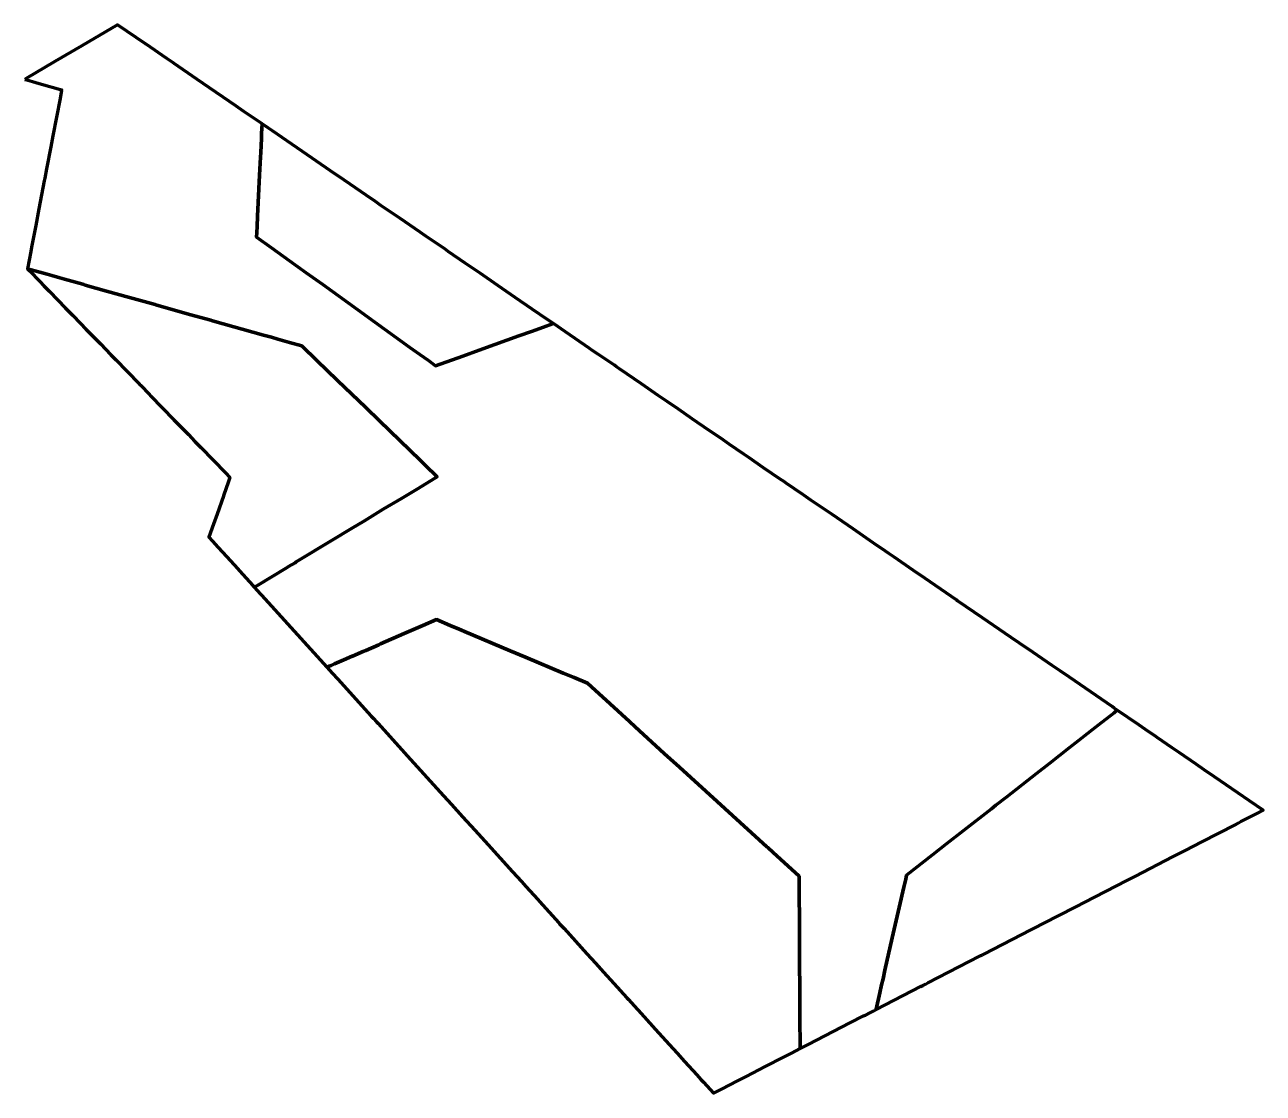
# Model space of a CAD drawing. Header units: metres. Extents: x 807636 to 807768, y 9157459 to 9157573.
import ezdxf

# ---------------------------------------------------------------- set-up
doc = ezdxf.new("R2010")
doc.units = ezdxf.units.M
doc.header["$MEASUREMENT"] = 0
doc.layers.add('2836-21193', color=1, linetype='Continuous')

msp = doc.modelspace()

# ---------------------------------------------------------------- linework, layer by layer
at = {"layer": '2836-21193', "color": 5, "lineweight": 70, "true_color": 0x0000ff}
msp.add_lwpolyline([(807635.53, 9157567.3), (807635.76, 9157567.24), (807636.72, 9157566.96), (807637.31, 9157566.8), (807639.36, 9157566.22), (807639.49, 9157566.19), (807639.48, 9157566.13), (807639.31, 9157565.26), (807638.54, 9157561.24), (807638.32, 9157560.08), (807637.86, 9157557.7), (807637.67, 9157556.71), (807637.62, 9157556.44), (807637.05, 9157553.44), (807636.7, 9157551.65), (807636.26, 9157549.33), (807636.17, 9157548.88), (807635.81, 9157547.02), (807635.81, 9157547.01), (807635.82, 9157547.01), (807636.16, 9157546.91), (807636.23, 9157546.89), (807637.92, 9157546.42), (807638.41, 9157546.28), (807639.28, 9157546.04), (807639.78, 9157545.9), (807641.73, 9157545.35), (807641.85, 9157545.31), (807641.99, 9157545.27), (807644.29, 9157544.63), (807646.73, 9157543.94), (807649.48, 9157543.17), (807649.56, 9157543.15), (807653.17, 9157542.13), (807655.46, 9157541.49), (807655.52, 9157541.47), (807655.62, 9157541.44), (807661.09, 9157539.91), (807661.95, 9157539.67), (807662.62, 9157539.48), (807663.87, 9157539.13), (807665.22, 9157538.75), (807666.86, 9157537.16), (807667.9, 9157536.16), (807669.03, 9157535.06), (807672.06, 9157532.14), (807673.53, 9157530.71), (807677.87, 9157526.51), (807678.35, 9157526.05), (807678.43, 9157525.98), (807679.71, 9157524.74), (807679.52, 9157524.62), (807677.47, 9157523.38), (807675.88, 9157522.42), (807673.93, 9157521.25), (807671.9, 9157520.02), (807670.54, 9157519.2), (807668.45, 9157517.93), (807664.61, 9157515.61), (807664.48, 9157515.53), (807663.79, 9157515.12), (807663.62, 9157515.01), (807660.37, 9157513.05), (807660.12, 9157512.9), (807660.33, 9157512.67), (807660.89, 9157512.05), (807661.61, 9157511.26), (807662.31, 9157510.49), (807662.63, 9157510.14), (807667.9, 9157504.33), (807668.15, 9157504.44), (807668.35, 9157504.53), (807668.71, 9157504.68), (807669.69, 9157505.11), (807670.58, 9157505.5), (807670.65, 9157505.53), (807671.85, 9157506.05), (807671.89, 9157506.07), (807671.94, 9157506.09), (807672.05, 9157506.14), (807673.44, 9157506.74), (807673.64, 9157506.83), (807676.16, 9157507.93), (807678.16, 9157508.8), (807679.62, 9157509.44), (807681.11, 9157508.81), (807682.07, 9157508.41), (807682.31, 9157508.31), (807682.63, 9157508.17), (807687.53, 9157506.1), (807689.17, 9157505.41), (807693.21, 9157503.7), (807694.37, 9157503.22), (807695.8, 9157502.61), (807696.23, 9157502.22), (807698.22, 9157500.4), (807700.3, 9157498.51), (807700.92, 9157497.95), (807704.03, 9157495.1), (807705.67, 9157493.61), (807709.7, 9157489.94), (807710.52, 9157489.19), (807715.02, 9157485.09), (807715.11, 9157485.01), (807715.69, 9157484.48), (807716.47, 9157483.77), (807718.47, 9157481.94), (807718.48, 9157480.02), (807718.5, 9157477.19), (807718.51, 9157474.53), (807718.52, 9157473.32), (807718.54, 9157469.2), (807718.55, 9157468.2), (807718.56, 9157465.91), (807718.56, 9157465.66), (807718.56, 9157465.52), (807718.57, 9157464.95), (807718.57, 9157464.24), (807718.57, 9157463.48), (807718.8, 9157463.6), (807719.43, 9157463.92), (807723.91, 9157466.23), (807725.37, 9157466.98), (807725.57, 9157467.08), (807726.06, 9157467.33), (807726.47, 9157467.54), (807726.71, 9157467.67), (807726.71, 9157467.67), (807726.72, 9157467.72), (807727.11, 9157469.44), (807727.31, 9157470.32), (807727.46, 9157470.97), (807727.66, 9157471.87), (807728.45, 9157475.33), (807729.19, 9157478.6), (807729.69, 9157480.79), (807729.89, 9157481.64), (807729.98, 9157482.06), (807732.74, 9157484.22), (807734.3, 9157485.44), (807736.03, 9157486.8), (807739.06, 9157489.17), (807739.55, 9157489.56), (807740.71, 9157490.46), (807743.9, 9157492.96), (807745.32, 9157494.07), (807747.41, 9157495.71), (807748.68, 9157496.7), (807749.03, 9157496.97), (807750.17, 9157497.87), (807750.51, 9157498.13), (807752.2, 9157499.46), (807752.32, 9157499.56), (807752.54, 9157499.72), (807752.55, 9157499.73), (807752.55, 9157499.74), (807752.53, 9157499.75), (807752.23, 9157499.96), (807752.01, 9157500.11), (807747.42, 9157503.25), (807746.44, 9157503.93), (807745.57, 9157504.52), (807743.51, 9157505.94), (807742.09, 9157506.9), (807741.2, 9157507.52), (807740.52, 9157507.98), (807738.11, 9157509.64), (807735.45, 9157511.46), (807735.36, 9157511.52), (807731.95, 9157513.86), (807730.71, 9157514.71), (807728.61, 9157516.15), (807728.09, 9157516.5), (807727.35, 9157517.01), (807726.87, 9157517.34), (807726.06, 9157517.9), (807724.25, 9157519.14), (807721.96, 9157520.71), (807721.11, 9157521.29), (807719.73, 9157522.24), (807718.98, 9157522.75), (807718.87, 9157522.82), (807717.09, 9157524.05), (807716.79, 9157524.25), (807716.45, 9157524.48), (807714.67, 9157525.7), (807713.09, 9157526.79), (807712.55, 9157527.16), (807710.99, 9157528.23), (807710.07, 9157528.86), (807708.85, 9157529.69), (807707.03, 9157530.94), (807705.55, 9157531.96), (807704.32, 9157532.8), (807703.37, 9157533.45), (807701.6, 9157534.67), (807699.22, 9157536.29), (807698.91, 9157536.51), (807698.68, 9157536.67), (807696.99, 9157537.83), (807696.39, 9157538.24), (807696, 9157538.5), (807693.43, 9157540.26), (807692.15, 9157541.14), (807691.39, 9157540.87), (807690.31, 9157540.48), (807689.79, 9157540.3), (807688.45, 9157539.82), (807684.61, 9157538.44), (807682.06, 9157537.52), (807681.85, 9157537.45), (807679.53, 9157536.62), (807678.76, 9157537.17), (807677.84, 9157537.84), (807676.79, 9157538.59), (807673.03, 9157541.29), (807671.2, 9157542.61), (807667.44, 9157545.31), (807665.68, 9157546.57), (807663.9, 9157547.86), (807661.96, 9157549.25), (807660.36, 9157550.4), (807660.39, 9157550.89), (807660.42, 9157551.55), (807660.47, 9157552.66), (807660.68, 9157557.05), (807660.77, 9157558.97), (807660.8, 9157559.47), (807660.87, 9157560.96), (807660.9, 9157561.49), (807660.95, 9157562.54), (807660.8, 9157562.64), (807659.01, 9157563.86), (807658.15, 9157564.45), (807654.63, 9157566.86), (807653.95, 9157567.33), (807651.53, 9157568.99), (807651.37, 9157569.1), (807650.76, 9157569.52), (807648.52, 9157571.06), (807648.46, 9157571.1), (807646.45, 9157572.47), (807645.47, 9157573.15), (807641.65, 9157570.9), (807638.76, 9157569.2), (807635.68, 9157567.39)], close=True, dxfattribs=at)
at = {"layer": '2836-21193', "color": 3, "lineweight": 70, "true_color": 0x00ff00}
for points in [[(807660.39, 9157550.89), (807660.36, 9157550.4), (807661.96, 9157549.25), (807663.9, 9157547.86), (807665.68, 9157546.57), (807667.44, 9157545.31), (807671.2, 9157542.61), (807673.03, 9157541.29), (807676.79, 9157538.59), (807677.84, 9157537.84), (807678.76, 9157537.17), (807679.53, 9157536.62), (807681.85, 9157537.45), (807682.06, 9157537.52), (807684.61, 9157538.44), (807688.45, 9157539.82), (807689.79, 9157540.3), (807690.31, 9157540.48), (807691.39, 9157540.87), (807692.15, 9157541.14), (807691.57, 9157541.54), (807689.89, 9157542.7), (807688.05, 9157543.95), (807686.19, 9157545.23), (807684.3, 9157546.53), (807682.71, 9157547.62), (807680.88, 9157548.87), (807680.51, 9157549.13), (807678.48, 9157550.52), (807677.87, 9157550.93), (807675.69, 9157552.43), (807675.38, 9157552.64), (807673.68, 9157553.8), (807672.95, 9157554.31), (807672.68, 9157554.49), (807670.39, 9157556.06), (807669.7, 9157556.54), (807668.28, 9157557.51), (807665.28, 9157559.56), (807664.12, 9157560.36), (807662.05, 9157561.78), (807661.62, 9157562.08), (807660.95, 9157562.54), (807660.9, 9157561.49), (807660.87, 9157560.96), (807660.8, 9157559.47), (807660.77, 9157558.97), (807660.68, 9157557.05), (807660.47, 9157552.66), (807660.42, 9157551.55)], [(807635.81, 9157547.01), (807636.02, 9157546.8), (807637.13, 9157545.65), (807637.58, 9157545.19), (807638.15, 9157544.6), (807639.08, 9157543.64), (807639.87, 9157542.83), (807640.64, 9157542.04), (807641.51, 9157541.14), (807642.08, 9157540.55), (807642.58, 9157540.04), (807643.63, 9157538.96), (807644.76, 9157537.79), (807645.04, 9157537.5), (807645.28, 9157537.25), (807646.46, 9157536.04), (807647.81, 9157534.65), (807647.86, 9157534.59), (807647.91, 9157534.55), (807648.88, 9157533.54), (807649.01, 9157533.41), (807650.26, 9157532.12), (807651.51, 9157530.84), (807653.05, 9157529.25), (807653.76, 9157528.52), (807654.39, 9157527.86), (807657.02, 9157525.16), (807657.51, 9157524.65), (807657.36, 9157524.24), (807656.82, 9157522.68), (807656.81, 9157522.67), (807656.13, 9157520.73), (807655.75, 9157519.66), (807655.26, 9157518.26), (807655.64, 9157517.84), (807655.92, 9157517.53), (807656.22, 9157517.2), (807657.17, 9157516.15), (807658.31, 9157514.9), (807658.54, 9157514.64), (807659.97, 9157513.07), (807660.12, 9157512.9), (807660.37, 9157513.05), (807663.62, 9157515.01), (807663.79, 9157515.12), (807664.48, 9157515.53), (807664.61, 9157515.61), (807668.45, 9157517.93), (807670.54, 9157519.2), (807671.9, 9157520.02), (807673.93, 9157521.25), (807675.88, 9157522.42), (807677.47, 9157523.38), (807679.52, 9157524.62), (807679.71, 9157524.74), (807678.43, 9157525.98), (807678.35, 9157526.05), (807677.87, 9157526.51), (807673.53, 9157530.71), (807672.06, 9157532.14), (807669.03, 9157535.06), (807667.9, 9157536.16), (807666.86, 9157537.16), (807665.22, 9157538.75), (807663.87, 9157539.13), (807662.62, 9157539.48), (807661.95, 9157539.67), (807661.09, 9157539.91), (807655.62, 9157541.44), (807655.52, 9157541.47), (807655.46, 9157541.49), (807653.17, 9157542.13), (807649.56, 9157543.15), (807649.48, 9157543.17), (807646.73, 9157543.94), (807644.29, 9157544.63), (807641.99, 9157545.27), (807641.85, 9157545.31), (807641.73, 9157545.35), (807639.78, 9157545.9), (807639.28, 9157546.04), (807638.41, 9157546.28), (807637.92, 9157546.42), (807636.23, 9157546.89), (807636.16, 9157546.91), (807635.82, 9157547.01)], [(807668.15, 9157504.44), (807667.9, 9157504.33), (807668.46, 9157503.71), (807669.05, 9157503.05), (807672.29, 9157499.49), (807672.64, 9157499.1), (807672.87, 9157498.84), (807673.21, 9157498.47), (807673.37, 9157498.3), (807676.21, 9157495.17), (807676.49, 9157494.85), (807680.39, 9157490.56), (807681.24, 9157489.62), (807682.43, 9157488.31), (807683.72, 9157486.89), (807685.16, 9157485.3), (807686.46, 9157483.87), (807687.78, 9157482.42), (807688.73, 9157481.37), (807688.97, 9157481.11), (807689.2, 9157480.85), (807690.47, 9157479.45), (807690.67, 9157479.23), (807692.74, 9157476.95), (807692.82, 9157476.86), (807693.3, 9157476.33), (807695.74, 9157473.64), (807696.67, 9157472.62), (807697.52, 9157471.67), (807698.64, 9157470.44), (807700.01, 9157468.93), (807700.19, 9157468.73), (807700.82, 9157468.05), (807701.55, 9157467.24), (807702.78, 9157465.88), (807703.05, 9157465.58), (807703.44, 9157465.15), (807704.56, 9157463.92), (807705.4, 9157462.99), (807706.21, 9157462.1), (807707.52, 9157460.66), (807707.95, 9157460.18), (807708.22, 9157459.88), (807709.29, 9157458.7), (807710.16, 9157459.15), (807711.86, 9157460.02), (807712.79, 9157460.5), (807714.82, 9157461.55), (807715.28, 9157461.78), (807715.48, 9157461.88), (807716.14, 9157462.23), (807717.66, 9157463.01), (807718.57, 9157463.48), (807718.57, 9157464.24), (807718.57, 9157464.95), (807718.56, 9157465.52), (807718.56, 9157465.66), (807718.56, 9157465.91), (807718.55, 9157468.2), (807718.54, 9157469.2), (807718.52, 9157473.32), (807718.51, 9157474.53), (807718.5, 9157477.19), (807718.48, 9157480.02), (807718.47, 9157481.94), (807716.47, 9157483.77), (807715.69, 9157484.48), (807715.11, 9157485.01), (807715.02, 9157485.09), (807710.52, 9157489.19), (807709.7, 9157489.94), (807705.67, 9157493.61), (807704.03, 9157495.1), (807700.92, 9157497.95), (807700.3, 9157498.51), (807698.22, 9157500.4), (807696.23, 9157502.22), (807695.8, 9157502.61), (807694.37, 9157503.22), (807693.21, 9157503.7), (807689.17, 9157505.41), (807687.53, 9157506.1), (807682.63, 9157508.17), (807682.31, 9157508.31), (807682.07, 9157508.41), (807681.11, 9157508.81), (807679.62, 9157509.44), (807678.16, 9157508.8), (807676.16, 9157507.93), (807673.64, 9157506.83), (807673.44, 9157506.74), (807672.05, 9157506.14), (807671.94, 9157506.09), (807671.89, 9157506.07), (807671.85, 9157506.05), (807670.65, 9157505.53), (807670.58, 9157505.5), (807669.69, 9157505.11), (807668.71, 9157504.68), (807668.35, 9157504.53)], [(807726.71, 9157467.67), (807726.71, 9157467.67), (807731.46, 9157470.12), (807731.72, 9157470.25), (807731.99, 9157470.39), (807732.25, 9157470.52), (807737.79, 9157473.38), (807737.95, 9157473.45), (807738.11, 9157473.54), (807738.26, 9157473.61), (807743.3, 9157476.21), (807743.37, 9157476.25), (807743.5, 9157476.31), (807746.14, 9157477.67), (807748.17, 9157478.72), (807749, 9157479.14), (807753.56, 9157481.49), (807753.85, 9157481.64), (807754.49, 9157481.97), (807758.48, 9157484.02), (807759.82, 9157484.71), (807761.59, 9157485.63), (807765.16, 9157487.46), (807765.52, 9157487.65), (807765.8, 9157487.79), (807767.51, 9157488.67), (807768.18, 9157489.02), (807766.71, 9157490.03), (807764.22, 9157491.74), (807762.96, 9157492.6), (807761.86, 9157493.35), (807760.99, 9157493.95), (807759.17, 9157495.2), (807758.43, 9157495.71), (807756.81, 9157496.82), (807756.52, 9157497.01), (807755.94, 9157497.41), (807754.85, 9157498.16), (807752.55, 9157499.74), (807752.55, 9157499.73), (807752.54, 9157499.72), (807752.32, 9157499.56), (807752.2, 9157499.46), (807750.51, 9157498.13), (807750.17, 9157497.87), (807749.03, 9157496.97), (807748.68, 9157496.7), (807747.41, 9157495.71), (807745.32, 9157494.07), (807743.9, 9157492.96), (807740.71, 9157490.46), (807739.55, 9157489.56), (807739.06, 9157489.17), (807736.03, 9157486.8), (807734.3, 9157485.44), (807732.74, 9157484.22), (807729.98, 9157482.06), (807729.89, 9157481.64), (807729.69, 9157480.79), (807729.19, 9157478.6), (807728.45, 9157475.33), (807727.66, 9157471.87), (807727.46, 9157470.97), (807727.31, 9157470.32), (807727.11, 9157469.44), (807726.72, 9157467.72)]]:
    msp.add_lwpolyline(points, close=True, dxfattribs=at)

doc.saveas('drawing.dxf')
